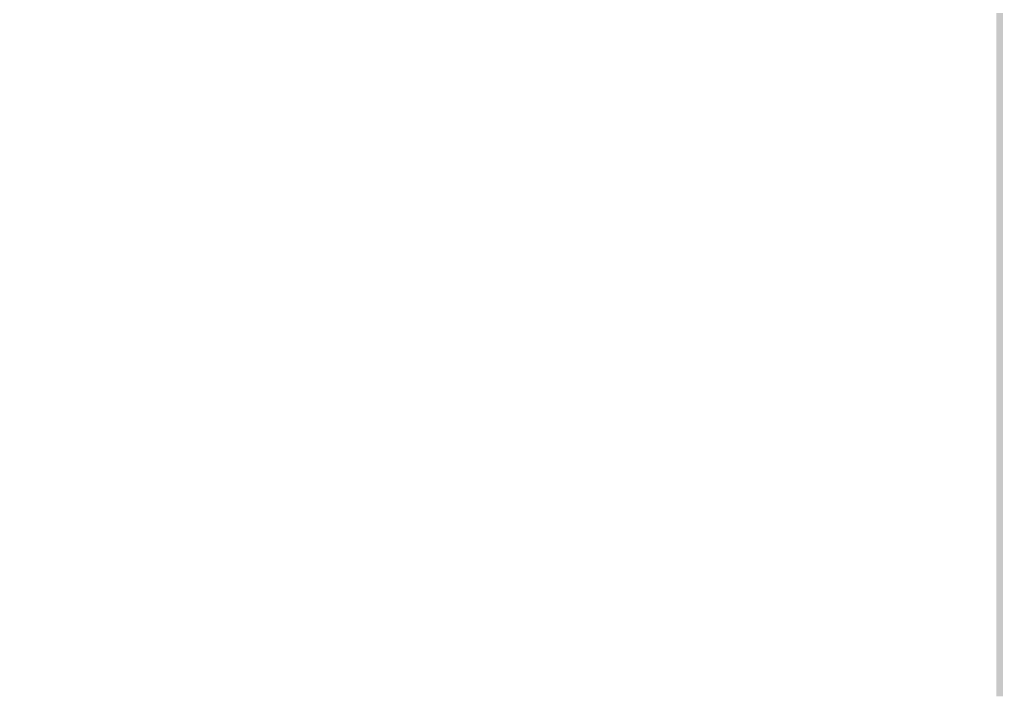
# Model space of a CAD drawing. Header units: inches. Extents: x -4169 to -1846, y 9706 to 12377.
# Drawn here: x -3141.1157 to -3140.7487, y 10362.6644 to 10362.9188 of the extents above; entities that cross this region are included whole.
import ezdxf

# ---------------------------------------------------------------- set-up
doc = ezdxf.new("R2010")
doc.units = ezdxf.units.IN
doc.header["$MEASUREMENT"] = 0
doc.layers.add('A-WALL-PATT-4', color=111, linetype='Continuous', lineweight=9)
doc.layers.add('I-WALL', color=2, linetype='Continuous', lineweight=18)

msp = doc.modelspace()

# ---------------------------------------------------------------- hatches: boundary and pattern name
at = {"layer": 'A-WALL-PATT-4'}
h = msp.add_hatch(dxfattribs=at)
h.set_pattern_fill('FP_1', color=256, style=0, pattern_type=2)
h.set_pattern_definition([(0, (0, 0), (20.48, 5.12), [0.845, -14.515, 0.845, -14.515, -81.92]), (0, (0, 0), (20.48, 5.12), [-30.72, 0.845, -29.875, 0.845, -14.515, -35.84]), (0, (0, 0), (20.48, 5.12), [-76.8, 0.845, -9.395, 0.845, -24.755]), (120, (7.68, 2.56), (-14.67405, 15.1762003), [0.845, -14.515, 0.845, -14.515, -81.92]), (120, (7.68, 2.56), (-14.67405, 15.1762003), [-30.72, 0.845, -29.875, 0.845, -14.515, -35.84]), (120, (7.68, 2.56), (-14.67405, 15.1762003), [-76.8, 0.845, -9.395, 0.845, -24.755]), (240, (10.24, 12.8), (-5.80595, -20.2962003), [0.845, -14.515, 0.845, -14.515, -81.92]), (240, (10.24, 12.8), (-5.80595, -20.2962003), [-30.72, 0.845, -29.875, 0.845, -14.515, -35.84]), (240, (10.24, 12.8), (-5.80595, -20.2962003), [-76.8, 0.845, -9.395, 0.845, -24.755])])
h.paths.add_polyline_path([(-3140.74874, 10018.0894), (-3140.74874, 10057.47913), (-3141.37374, 10057.47913), (-3141.37374, 10018.0894)], flags=0)
h.paths.add_polyline_path([(-3141.37374, 10129.47913), (-3140.74874, 10129.47913), (-3140.74874, 10356.0394), (-3141.37374, 10356.0394), (-3141.37374, 10148.58692)], flags=0)
h.paths.add_polyline_path([(-3140.74874, 10362.6644), (-3140.74874, 10363.1644), (-3141.37374, 10363.1644), (-3141.37374, 10362.6644), (-3140.74987, 10362.6644)], flags=0)
at = {"layer": 'I-WALL'}
h = msp.add_hatch(color=256, dxfattribs=at)
h.paths.add_polyline_path([(-3140.74874, 10362.6644), (-3129.82374, 10362.6644), (-3129.82374, 10363.1644), (-3140.74874, 10363.1644), (-3140.74874, 10362.66645)], flags=0)
h.paths.add_polyline_path([(-3080.02999, 10362.6644), (-3073.49874, 10362.6644), (-3073.49874, 10363.1644), (-3089.82374, 10363.1644), (-3089.82374, 10362.6644), (-3084.17374, 10362.6644)], flags=0)

doc.saveas('drawing.dxf')
